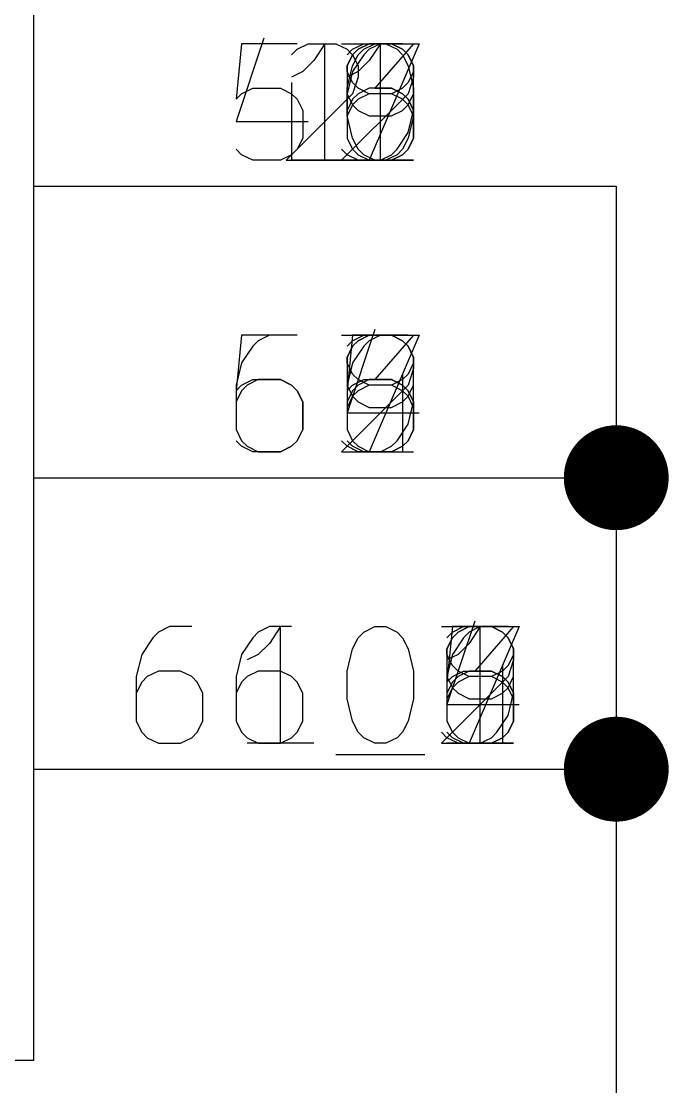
# Model space of a CAD drawing. Extents: x 0.4 to 11.3, y -7.9 to -0.4.
# Drawn here: x 6.1958 to 6.418, y -5.6089 to -5.2434 of the extents above; entities that cross this region are included whole.
import ezdxf

# ---------------------------------------------------------------- set-up
doc = ezdxf.new("R2010")
doc.units = 0
doc.header["$MEASUREMENT"] = 0
for name, color, linetype in [('GREEN3', 91, 'CONTINUOUS'), ('LYELLOW', 51, 'CONTINUOUS'), ('RED2', 1, 'CONTINUOUS'), ('RED3', 11, 'CONTINUOUS')]:
    doc.layers.add(name, color=color, linetype=linetype)

msp = doc.modelspace()

# ---------------------------------------------------------------- linework, layer by layer
at = {"layer": 'GREEN3', "linetype": 'CONTINUOUS'}
for p, q in [((6.4, -5.3), (6.4, -5.4)), ((6.4, -5.4), (6.4, -5.5)), ((6.4, -5.5), (6.4, -5.7))]:
    msp.add_line(p, q, dxfattribs=at)
at = {"layer": 'GREEN3', "const_width": 0.018}
for points in [[(6.391, -5.4, 1), (6.409, -5.4, 1)], [(6.391, -5.5, 1), (6.409, -5.5, 1)]]:
    msp.add_lwpolyline(points, format="xyb", close=True, dxfattribs=at)
at = {"layer": 'LYELLOW', "linetype": 'CONTINUOUS'}
for p, q in [((6.2, -2.5), (6.2, -5.6)), ((6.2, -5.6), (5.4, -5.6))]:
    msp.add_line(p, q, dxfattribs=at)
at = {"layer": 'RED2', "linetype": 'CONTINUOUS'}
for p, q in [((6.2, -2.5), (6.2, -5.6)), ((6.2, -5.3), (6.4, -5.3)), ((6.2, -5.3), (6.4, -5.3)), ((6.2, -5.3), (6.4, -5.3)), ((6.2, -5.3), (6.4, -5.3)), ((6.2, -5.3), (6.4, -5.3)), ((6.2, -5.3), (6.4, -5.3)), ((6.2, -5.3), (6.4, -5.3)), ((6.2, -5.3), (6.4, -5.3)), ((6.2, -5.3), (6.4, -5.3)), ((6.2, -5.3), (6.4, -5.3)), ((6.2, -5.3), (6.4, -5.3)), ((6.2, -5.3), (6.4, -5.3)), ((6.2, -5.4), (6.4, -5.4)), ((6.2, -5.4), (6.4, -5.4)), ((6.2, -5.4), (6.4, -5.4)), ((6.2, -5.4), (6.4, -5.4)), ((6.2, -5.4), (6.4, -5.4)), ((6.2, -5.4), (6.4, -5.4)), ((6.2, -5.4), (6.4, -5.4)), ((6.2, -5.4), (6.4, -5.4)), ((6.2, -5.4), (6.4, -5.4)), ((6.2, -5.4), (6.4, -5.4)), ((6.2, -5.5), (6.4, -5.5)), ((6.2, -5.5), (6.4, -5.5)), ((6.2, -5.5), (6.4, -5.5)), ((6.2, -5.5), (6.4, -5.5)), ((6.2, -5.5), (6.4, -5.5)), ((6.2, -5.5), (6.4, -5.5)), ((6.2, -5.5), (6.4, -5.5)), ((6.2, -5.5), (6.4, -5.5)), ((6.2, -5.5), (6.4, -5.5)), ((6.2, -5.5), (6.4, -5.5)), ((6.2, -5.6), (5.4, -5.6))]:
    msp.add_line(p, q, dxfattribs=at)
at = {"layer": 'RED3', "linetype": 'CONTINUOUS'}
for p, q in [((6.27905, -5.2492), (6.26952, -5.27777)), ((6.27905, -5.2492), (6.26952, -5.27777)), ((6.27905, -5.2492), (6.26952, -5.27777)), ((6.27905, -5.2492), (6.26952, -5.27777)), ((6.27905, -5.2492), (6.26952, -5.27777)), ((6.27905, -5.2492), (6.26952, -5.27777)), ((6.27143, -5.2511), (6.26952, -5.27015)), ((6.27143, -5.2511), (6.26952, -5.27015)), ((6.27143, -5.2511), (6.26952, -5.27015)), ((6.27143, -5.2511), (6.26952, -5.27015)), ((6.29048, -5.2511), (6.27143, -5.2511)), ((6.29048, -5.2511), (6.27143, -5.2511)), ((6.29048, -5.2511), (6.27143, -5.2511)), ((6.29048, -5.2511), (6.27143, -5.2511)), ((6.29048, -5.25301), (6.29428, -5.2511)), ((6.29428, -5.2511), (6.30381, -5.2511)), ((6.3, -5.2511), (6.29619, -5.25682)), ((6.3, -5.2911), (6.3, -5.2511)), ((6.30381, -5.2511), (6.30762, -5.25301)), ((6.30571, -5.2511), (6.33047, -5.2511)), ((6.30571, -5.2511), (6.33238, -5.2511)), ((6.30571, -5.2511), (6.33047, -5.2511)), ((6.30952, -5.25301), (6.31333, -5.2511)), ((6.30952, -5.25301), (6.31333, -5.2511)), ((6.31143, -5.25301), (6.31524, -5.2511)), ((6.31524, -5.2511), (6.31143, -5.25301)), ((6.31333, -5.2511), (6.32285, -5.2511)), ((6.31333, -5.25301), (6.31714, -5.2511)), ((6.31333, -5.2511), (6.32285, -5.2511)), ((6.31905, -5.2511), (6.31524, -5.25301)), ((6.33238, -5.2511), (6.31524, -5.2911)), ((6.31524, -5.2511), (6.32285, -5.2511)), ((6.32285, -5.2511), (6.31524, -5.2511)), ((6.31905, -5.2511), (6.31524, -5.25682)), ((6.33047, -5.2511), (6.31714, -5.26634)), ((6.31714, -5.2511), (6.32095, -5.2511)), ((6.33047, -5.2511), (6.31714, -5.26634)), ((6.32667, -5.2511), (6.31905, -5.2511)), ((6.31905, -5.2911), (6.31905, -5.2511)), ((6.32095, -5.2511), (6.32476, -5.25301)), ((6.32285, -5.2511), (6.32667, -5.25301)), ((6.32285, -5.2511), (6.32667, -5.25301)), ((6.32667, -5.25301), (6.32285, -5.2511)), ((6.32285, -5.2511), (6.32667, -5.25301)), ((6.28857, -5.25491), (6.29048, -5.25301)), ((6.30762, -5.25301), (6.30952, -5.25491)), ((6.30762, -5.25491), (6.30952, -5.25301)), ((6.30762, -5.25491), (6.30952, -5.25301)), ((6.30762, -5.25872), (6.30952, -5.25491)), ((6.30952, -5.25491), (6.30762, -5.25872)), ((6.30952, -5.25491), (6.31143, -5.25301)), ((6.31143, -5.25301), (6.30952, -5.25491)), ((6.30952, -5.25491), (6.31143, -5.25872)), ((6.31333, -5.25491), (6.30952, -5.26063)), ((6.30952, -5.25872), (6.31143, -5.25491)), ((6.31143, -5.25491), (6.31333, -5.25301)), ((6.31524, -5.25301), (6.31333, -5.25491)), ((6.32476, -5.25301), (6.32667, -5.25491)), ((6.32667, -5.25301), (6.32857, -5.25491)), ((6.32667, -5.25301), (6.32857, -5.25491)), ((6.32857, -5.25491), (6.32667, -5.25301)), ((6.32667, -5.25301), (6.32857, -5.25491)), ((6.32667, -5.25491), (6.32857, -5.25872)), ((6.32857, -5.25491), (6.33047, -5.25872)), ((6.32857, -5.25491), (6.33047, -5.25872)), ((6.33047, -5.25872), (6.32857, -5.25491)), ((6.32857, -5.25491), (6.33047, -5.25872)), ((6.29619, -5.25682), (6.29238, -5.26063)), ((6.30762, -5.26063), (6.30762, -5.25872)), ((6.30762, -5.25872), (6.30762, -5.26825)), ((6.30762, -5.26634), (6.30952, -5.25872)), ((6.31524, -5.25682), (6.31143, -5.26063)), ((6.31143, -5.25872), (6.31143, -5.26253)), ((6.32857, -5.25872), (6.33047, -5.26634)), ((6.33047, -5.25872), (6.33047, -5.26253)), ((6.33047, -5.25872), (6.33047, -5.26063)), ((6.33047, -5.27396), (6.33047, -5.25872)), ((6.33047, -5.25872), (6.33047, -5.26253)), ((6.29238, -5.26063), (6.28857, -5.26253)), ((6.30952, -5.26063), (6.30762, -5.26825)), ((6.30952, -5.26444), (6.30762, -5.26063)), ((6.31143, -5.26063), (6.30762, -5.26253)), ((6.31143, -5.26253), (6.30952, -5.26825)), ((6.33047, -5.26063), (6.32857, -5.26444)), ((6.33047, -5.26253), (6.32857, -5.26825)), ((6.33047, -5.26253), (6.32857, -5.26825)), ((6.27143, -5.26825), (6.27524, -5.26634)), ((6.27143, -5.26825), (6.27524, -5.26634)), ((6.27143, -5.26825), (6.27524, -5.26634)), ((6.27143, -5.26825), (6.27524, -5.26634)), ((6.27524, -5.26634), (6.28476, -5.26634)), ((6.27524, -5.26634), (6.28476, -5.26634)), ((6.27524, -5.26634), (6.28476, -5.26634)), ((6.27524, -5.26634), (6.28476, -5.26634)), ((6.28476, -5.26634), (6.28857, -5.26825)), ((6.28476, -5.26634), (6.28857, -5.26825)), ((6.28476, -5.26634), (6.28857, -5.26825)), ((6.28476, -5.26634), (6.28857, -5.26825)), ((6.28857, -5.26444), (6.28857, -5.2911)), ((6.28857, -5.26444), (6.28857, -5.2911)), ((6.28857, -5.26444), (6.28857, -5.2911)), ((6.28857, -5.26444), (6.28857, -5.2911)), ((6.28857, -5.26444), (6.28857, -5.2911)), ((6.28857, -5.26444), (6.28857, -5.2911)), ((6.30762, -5.27587), (6.30762, -5.26634)), ((6.31143, -5.26634), (6.30952, -5.26444)), ((6.31524, -5.26634), (6.31143, -5.26825)), ((6.31524, -5.26825), (6.31143, -5.26634)), ((6.32285, -5.26634), (6.31524, -5.26634)), ((6.31714, -5.26634), (6.32285, -5.26634)), ((6.31714, -5.26634), (6.32285, -5.26634)), ((6.32285, -5.26634), (6.32667, -5.26825)), ((6.32667, -5.26825), (6.32285, -5.26634)), ((6.32667, -5.26634), (6.32285, -5.26825)), ((6.32285, -5.26634), (6.32667, -5.26825)), ((6.32857, -5.26444), (6.32667, -5.26634)), ((6.33047, -5.26634), (6.33047, -5.27587)), ((6.26952, -5.27015), (6.27143, -5.26825)), ((6.26952, -5.27015), (6.27143, -5.26825)), ((6.26952, -5.27015), (6.27143, -5.26825)), ((6.26952, -5.27015), (6.27143, -5.26825)), ((6.30952, -5.26825), (6.28667, -5.2911)), ((6.28857, -5.26825), (6.29048, -5.27015)), ((6.28857, -5.26825), (6.29048, -5.27015)), ((6.28857, -5.26825), (6.29048, -5.27015)), ((6.28857, -5.26825), (6.29048, -5.27015)), ((6.29048, -5.27015), (6.29238, -5.27396)), ((6.29048, -5.27015), (6.29238, -5.27396)), ((6.29048, -5.27015), (6.29238, -5.27396)), ((6.29048, -5.27015), (6.29238, -5.27396)), ((6.32857, -5.26825), (6.30571, -5.2911)), ((6.32857, -5.26825), (6.30571, -5.2911)), ((6.30762, -5.26825), (6.30762, -5.28348)), ((6.30762, -5.26825), (6.30952, -5.27206)), ((6.30952, -5.27015), (6.30762, -5.27396)), ((6.31143, -5.26825), (6.30952, -5.27015)), ((6.31143, -5.27015), (6.30952, -5.27206)), ((6.31524, -5.26825), (6.31143, -5.27015)), ((6.32285, -5.26825), (6.31524, -5.26825)), ((6.32667, -5.27015), (6.32285, -5.26825)), ((6.32667, -5.26825), (6.32857, -5.27015)), ((6.32857, -5.27015), (6.32667, -5.26825)), ((6.32667, -5.26825), (6.32857, -5.27015)), ((6.32857, -5.27206), (6.32667, -5.27015)), ((6.32857, -5.27206), (6.33047, -5.26825)), ((6.32857, -5.27015), (6.33047, -5.27396)), ((6.33047, -5.27396), (6.32857, -5.27015)), ((6.32857, -5.27015), (6.33047, -5.27396)), ((6.29238, -5.27396), (6.29238, -5.28348)), ((6.29238, -5.27396), (6.29238, -5.28348)), ((6.29238, -5.27396), (6.29238, -5.28348)), ((6.29238, -5.27396), (6.29238, -5.28348)), ((6.30952, -5.27206), (6.30762, -5.27587)), ((6.30952, -5.27206), (6.31143, -5.27396)), ((6.31143, -5.27396), (6.31524, -5.27587)), ((6.32285, -5.27587), (6.32667, -5.27396)), ((6.32667, -5.27396), (6.32857, -5.27206)), ((6.33047, -5.27587), (6.32857, -5.27206)), ((6.32857, -5.28158), (6.33047, -5.27396)), ((6.33047, -5.27396), (6.33047, -5.28348)), ((6.33047, -5.28348), (6.33047, -5.27396)), ((6.33047, -5.27396), (6.33047, -5.28348)), ((6.26952, -5.27777), (6.29428, -5.27777)), ((6.26952, -5.27777), (6.29428, -5.27777)), ((6.26952, -5.27777), (6.29428, -5.27777)), ((6.26952, -5.27777), (6.29428, -5.27777)), ((6.26952, -5.27777), (6.29428, -5.27777)), ((6.26952, -5.27777), (6.29428, -5.27777)), ((6.30762, -5.27587), (6.30762, -5.28348)), ((6.30952, -5.28348), (6.30762, -5.27587)), ((6.31524, -5.27587), (6.32285, -5.27587)), ((6.33047, -5.27587), (6.32857, -5.28348)), ((6.33047, -5.28348), (6.33047, -5.27587)), ((6.32476, -5.2873), (6.32857, -5.28158)), ((6.29238, -5.28348), (6.29048, -5.2873)), ((6.29238, -5.28348), (6.29048, -5.2873)), ((6.29238, -5.28348), (6.29048, -5.2873)), ((6.29238, -5.28348), (6.29048, -5.2873)), ((6.30762, -5.28348), (6.30952, -5.2873)), ((6.30762, -5.28348), (6.30952, -5.2873)), ((6.31143, -5.2873), (6.30952, -5.28348)), ((6.32857, -5.28348), (6.32667, -5.2873)), ((6.33047, -5.28348), (6.32857, -5.2873)), ((6.32857, -5.2873), (6.33047, -5.28348)), ((6.32857, -5.2873), (6.33047, -5.28348)), ((6.33047, -5.28348), (6.32857, -5.2873)), ((6.27143, -5.2892), (6.26952, -5.2873)), ((6.27143, -5.2892), (6.26952, -5.2873)), ((6.27143, -5.2892), (6.26952, -5.2873)), ((6.27143, -5.2892), (6.26952, -5.2873)), ((6.29048, -5.2873), (6.28857, -5.2892)), ((6.29048, -5.2873), (6.28857, -5.2892)), ((6.29048, -5.2873), (6.28857, -5.2892)), ((6.29048, -5.2873), (6.28857, -5.2892)), ((6.30762, -5.2892), (6.30571, -5.2873)), ((6.30762, -5.2892), (6.30571, -5.2873)), ((6.30952, -5.2873), (6.31143, -5.2892)), ((6.30952, -5.2873), (6.31143, -5.2892)), ((6.31333, -5.2892), (6.31143, -5.2873)), ((6.32285, -5.2892), (6.32476, -5.2873)), ((6.32667, -5.2873), (6.32476, -5.2892)), ((6.32857, -5.2873), (6.32667, -5.2892)), ((6.32667, -5.2892), (6.32857, -5.2873)), ((6.32667, -5.2892), (6.32857, -5.2873)), ((6.32857, -5.2873), (6.32667, -5.2892)), ((6.27524, -5.2911), (6.27143, -5.2892)), ((6.27524, -5.2911), (6.27143, -5.2892)), ((6.27524, -5.2911), (6.27143, -5.2892)), ((6.27524, -5.2911), (6.27143, -5.2892)), ((6.28476, -5.2911), (6.27524, -5.2911)), ((6.28476, -5.2911), (6.27524, -5.2911)), ((6.28476, -5.2911), (6.27524, -5.2911)), ((6.28476, -5.2911), (6.27524, -5.2911)), ((6.28857, -5.2892), (6.28476, -5.2911)), ((6.28857, -5.2892), (6.28476, -5.2911)), ((6.28857, -5.2892), (6.28476, -5.2911)), ((6.28857, -5.2892), (6.28476, -5.2911)), ((6.28667, -5.2911), (6.31143, -5.2911)), ((6.31143, -5.2911), (6.28857, -5.2911)), ((6.30571, -5.2911), (6.33047, -5.2911)), ((6.30571, -5.2911), (6.33047, -5.2911)), ((6.31143, -5.2911), (6.30762, -5.2892)), ((6.31143, -5.2911), (6.30762, -5.2892)), ((6.33047, -5.2911), (6.30762, -5.2911)), ((6.31143, -5.2892), (6.31524, -5.2911)), ((6.31143, -5.2892), (6.31524, -5.2911)), ((6.32285, -5.2911), (6.31143, -5.2911)), ((6.31143, -5.2911), (6.31905, -5.2911)), ((6.32285, -5.2911), (6.31143, -5.2911)), ((6.31714, -5.2911), (6.31333, -5.2892)), ((6.31524, -5.2911), (6.32285, -5.2911)), ((6.31524, -5.2911), (6.32285, -5.2911)), ((6.32095, -5.2911), (6.31714, -5.2911)), ((6.31905, -5.2911), (6.32285, -5.2892)), ((6.32476, -5.2892), (6.32095, -5.2911)), ((6.32667, -5.2892), (6.32285, -5.2911)), ((6.32285, -5.2911), (6.32667, -5.2892)), ((6.32285, -5.2911), (6.32667, -5.2892)), ((6.32667, -5.2892), (6.32285, -5.2911)), ((6.27143, -5.3511), (6.26952, -5.37015)), ((6.27143, -5.3511), (6.26952, -5.37015)), ((6.27143, -5.3511), (6.26952, -5.37015)), ((6.27143, -5.3511), (6.26952, -5.37015)), ((6.27143, -5.3511), (6.26952, -5.37015)), ((6.27143, -5.3511), (6.26952, -5.37015)), ((6.29048, -5.3511), (6.27143, -5.3511)), ((6.29048, -5.3511), (6.27143, -5.3511)), ((6.29048, -5.3511), (6.27143, -5.3511)), ((6.29048, -5.3511), (6.27143, -5.3511)), ((6.29048, -5.3511), (6.27143, -5.3511)), ((6.29048, -5.3511), (6.27143, -5.3511)), ((6.28095, -5.3511), (6.27714, -5.35301)), ((6.28095, -5.3511), (6.27714, -5.35301)), ((6.28095, -5.3511), (6.27714, -5.35301)), ((6.28095, -5.3511), (6.27714, -5.35301)), ((6.28857, -5.3511), (6.28095, -5.3511)), ((6.28857, -5.3511), (6.28095, -5.3511)), ((6.28857, -5.3511), (6.28095, -5.3511)), ((6.28857, -5.3511), (6.28095, -5.3511)), ((6.30571, -5.3511), (6.33238, -5.3511)), ((6.30571, -5.3511), (6.33047, -5.3511)), ((6.31714, -5.3492), (6.30762, -5.37777)), ((6.31714, -5.3492), (6.30762, -5.37777)), ((6.30952, -5.3511), (6.30762, -5.37015)), ((6.30952, -5.3511), (6.30762, -5.37015)), ((6.32857, -5.3511), (6.30952, -5.3511)), ((6.30952, -5.35301), (6.31333, -5.3511)), ((6.32857, -5.3511), (6.30952, -5.3511)), ((6.31143, -5.35301), (6.31524, -5.3511)), ((6.31524, -5.3511), (6.31143, -5.35301)), ((6.31333, -5.3511), (6.32285, -5.3511)), ((6.31905, -5.3511), (6.31524, -5.35301)), ((6.33238, -5.3511), (6.31524, -5.3911)), ((6.31524, -5.3511), (6.32285, -5.3511)), ((6.32285, -5.3511), (6.31524, -5.3511)), ((6.33047, -5.3511), (6.31714, -5.36634)), ((6.32667, -5.3511), (6.31905, -5.3511)), ((6.32285, -5.3511), (6.32667, -5.35301)), ((6.32667, -5.35301), (6.32285, -5.3511)), ((6.32285, -5.3511), (6.32667, -5.35301)), ((6.27714, -5.35301), (6.27524, -5.35491)), ((6.27714, -5.35301), (6.27524, -5.35491)), ((6.27714, -5.35301), (6.27524, -5.35491)), ((6.27714, -5.35301), (6.27524, -5.35491)), ((6.30762, -5.35491), (6.30952, -5.35301)), ((6.30952, -5.35491), (6.31143, -5.35301)), ((6.31143, -5.35301), (6.30952, -5.35491)), ((6.31524, -5.35301), (6.31333, -5.35491)), ((6.32667, -5.35301), (6.32857, -5.35491)), ((6.32857, -5.35491), (6.32667, -5.35301)), ((6.32667, -5.35301), (6.32857, -5.35491)), ((6.27524, -5.35491), (6.27143, -5.36063)), ((6.27524, -5.35491), (6.27143, -5.36063)), ((6.27524, -5.35491), (6.27143, -5.36063)), ((6.27524, -5.35491), (6.27143, -5.36063)), ((6.30762, -5.35872), (6.30952, -5.35491)), ((6.30952, -5.35491), (6.30762, -5.35872)), ((6.31333, -5.35491), (6.30952, -5.36063)), ((6.32857, -5.35491), (6.33047, -5.35872)), ((6.33047, -5.35872), (6.32857, -5.35491)), ((6.32857, -5.35491), (6.33047, -5.35872)), ((6.27143, -5.36063), (6.26952, -5.36825)), ((6.27143, -5.36063), (6.26952, -5.36825)), ((6.27143, -5.36063), (6.26952, -5.36825)), ((6.27143, -5.36063), (6.26952, -5.36825)), ((6.30762, -5.36063), (6.30762, -5.35872)), ((6.30762, -5.35872), (6.30762, -5.36825)), ((6.30952, -5.36063), (6.30762, -5.36825)), ((6.30952, -5.36444), (6.30762, -5.36063)), ((6.33047, -5.36063), (6.32857, -5.36444)), ((6.33047, -5.35872), (6.33047, -5.36063)), ((6.33047, -5.37396), (6.33047, -5.35872)), ((6.33047, -5.35872), (6.33047, -5.36253)), ((6.31143, -5.36634), (6.30952, -5.36444)), ((6.32667, -5.36444), (6.32667, -5.3911)), ((6.32857, -5.36444), (6.32667, -5.36634)), ((6.32667, -5.36444), (6.32667, -5.3911)), ((6.33047, -5.36253), (6.32857, -5.36825)), ((6.26952, -5.37015), (6.27143, -5.36825)), ((6.26952, -5.37015), (6.27143, -5.36825)), ((6.26952, -5.37015), (6.27143, -5.36825)), ((6.26952, -5.37015), (6.27143, -5.36825)), ((6.26952, -5.37015), (6.27143, -5.36825)), ((6.26952, -5.37015), (6.27143, -5.36825)), ((6.26952, -5.36825), (6.26952, -5.38348)), ((6.26952, -5.36825), (6.26952, -5.38348)), ((6.26952, -5.36825), (6.26952, -5.38348)), ((6.26952, -5.36825), (6.26952, -5.38348)), ((6.27143, -5.36825), (6.27524, -5.36634)), ((6.27143, -5.36825), (6.27524, -5.36634)), ((6.27143, -5.36825), (6.27524, -5.36634)), ((6.27143, -5.36825), (6.27524, -5.36634)), ((6.27143, -5.36825), (6.27524, -5.36634)), ((6.27143, -5.36825), (6.27524, -5.36634)), ((6.27333, -5.36825), (6.27143, -5.37015)), ((6.27333, -5.36825), (6.27143, -5.37015)), ((6.27333, -5.36825), (6.27143, -5.37015)), ((6.27333, -5.36825), (6.27143, -5.37015)), ((6.27714, -5.36634), (6.27333, -5.36825)), ((6.27714, -5.36634), (6.27333, -5.36825)), ((6.27714, -5.36634), (6.27333, -5.36825)), ((6.27714, -5.36634), (6.27333, -5.36825)), ((6.27524, -5.36634), (6.28476, -5.36634)), ((6.27524, -5.36634), (6.28476, -5.36634)), ((6.27524, -5.36634), (6.28476, -5.36634)), ((6.27524, -5.36634), (6.28476, -5.36634)), ((6.27524, -5.36634), (6.28476, -5.36634)), ((6.27524, -5.36634), (6.28476, -5.36634)), ((6.28476, -5.36634), (6.27714, -5.36634)), ((6.28476, -5.36634), (6.27714, -5.36634)), ((6.28476, -5.36634), (6.27714, -5.36634)), ((6.28476, -5.36634), (6.27714, -5.36634)), ((6.28476, -5.36634), (6.28857, -5.36825)), ((6.28476, -5.36634), (6.28857, -5.36825)), ((6.28476, -5.36634), (6.28857, -5.36825)), ((6.28476, -5.36634), (6.28857, -5.36825)), ((6.28476, -5.36634), (6.28857, -5.36825)), ((6.28476, -5.36634), (6.28857, -5.36825)), ((6.28857, -5.36825), (6.28476, -5.36634)), ((6.28857, -5.36825), (6.28476, -5.36634)), ((6.28857, -5.36825), (6.28476, -5.36634)), ((6.28857, -5.36825), (6.28476, -5.36634)), ((6.28857, -5.36825), (6.29048, -5.37015)), ((6.28857, -5.36825), (6.29048, -5.37015)), ((6.28857, -5.36825), (6.29048, -5.37015)), ((6.28857, -5.36825), (6.29048, -5.37015)), ((6.28857, -5.36825), (6.29048, -5.37015)), ((6.28857, -5.36825), (6.29048, -5.37015)), ((6.29048, -5.37015), (6.28857, -5.36825)), ((6.29048, -5.37015), (6.28857, -5.36825)), ((6.29048, -5.37015), (6.28857, -5.36825)), ((6.29048, -5.37015), (6.28857, -5.36825)), ((6.32857, -5.36825), (6.30571, -5.3911)), ((6.30762, -5.37015), (6.30952, -5.36825)), ((6.30762, -5.36825), (6.30762, -5.38348)), ((6.30762, -5.36825), (6.30952, -5.37206)), ((6.30762, -5.37015), (6.30952, -5.36825)), ((6.30952, -5.36825), (6.31333, -5.36634)), ((6.30952, -5.36825), (6.31333, -5.36634)), ((6.31143, -5.36825), (6.30952, -5.37015)), ((6.31524, -5.36634), (6.31143, -5.36825)), ((6.31524, -5.36825), (6.31143, -5.36634)), ((6.31524, -5.36825), (6.31143, -5.37015)), ((6.31333, -5.36634), (6.32285, -5.36634)), ((6.31333, -5.36634), (6.32285, -5.36634)), ((6.32285, -5.36634), (6.31524, -5.36634)), ((6.32285, -5.36825), (6.31524, -5.36825)), ((6.31714, -5.36634), (6.32285, -5.36634)), ((6.32285, -5.36634), (6.32667, -5.36825)), ((6.32667, -5.36825), (6.32285, -5.36634)), ((6.32667, -5.36634), (6.32285, -5.36825)), ((6.32285, -5.36634), (6.32667, -5.36825)), ((6.32285, -5.36634), (6.32667, -5.36825)), ((6.32667, -5.37015), (6.32285, -5.36825)), ((6.32667, -5.36825), (6.32857, -5.37015)), ((6.32857, -5.37015), (6.32667, -5.36825)), ((6.32667, -5.36825), (6.32857, -5.37015)), ((6.32667, -5.36825), (6.32857, -5.37015)), ((6.32857, -5.37206), (6.33047, -5.36825)), ((6.27143, -5.37015), (6.26952, -5.37396)), ((6.27143, -5.37015), (6.26952, -5.37396)), ((6.27143, -5.37015), (6.26952, -5.37396)), ((6.27143, -5.37015), (6.26952, -5.37396)), ((6.29048, -5.37015), (6.29238, -5.37396)), ((6.29048, -5.37015), (6.29238, -5.37396)), ((6.29048, -5.37015), (6.29238, -5.37396)), ((6.29048, -5.37015), (6.29238, -5.37396)), ((6.29048, -5.37015), (6.29238, -5.37396)), ((6.29048, -5.37015), (6.29238, -5.37396)), ((6.29238, -5.37396), (6.29048, -5.37015)), ((6.29238, -5.37396), (6.29048, -5.37015)), ((6.29238, -5.37396), (6.29048, -5.37015)), ((6.29238, -5.37396), (6.29048, -5.37015)), ((6.30952, -5.37015), (6.30762, -5.37396)), ((6.30952, -5.37206), (6.30762, -5.37587)), ((6.31143, -5.37015), (6.30952, -5.37206)), ((6.30952, -5.37206), (6.31143, -5.37396)), ((6.32857, -5.37206), (6.32667, -5.37015)), ((6.32667, -5.37396), (6.32857, -5.37206)), ((6.32857, -5.37015), (6.33047, -5.37396)), ((6.33047, -5.37396), (6.32857, -5.37015)), ((6.32857, -5.37015), (6.33047, -5.37396)), ((6.32857, -5.37015), (6.33047, -5.37396)), ((6.33047, -5.37587), (6.32857, -5.37206)), ((6.29238, -5.37396), (6.29238, -5.38348)), ((6.29238, -5.37396), (6.29238, -5.38348)), ((6.29238, -5.37396), (6.29238, -5.38348)), ((6.29238, -5.37396), (6.29238, -5.38348)), ((6.29238, -5.37396), (6.29238, -5.38348)), ((6.29238, -5.37396), (6.29238, -5.38348)), ((6.29238, -5.38348), (6.29238, -5.37396)), ((6.29238, -5.38348), (6.29238, -5.37396)), ((6.29238, -5.38348), (6.29238, -5.37396)), ((6.29238, -5.38348), (6.29238, -5.37396)), ((6.30762, -5.37587), (6.30762, -5.38348)), ((6.31143, -5.37396), (6.31524, -5.37587)), ((6.31524, -5.37587), (6.32285, -5.37587)), ((6.32285, -5.37587), (6.32667, -5.37396)), ((6.32857, -5.38158), (6.33047, -5.37396)), ((6.33047, -5.37396), (6.33047, -5.38348)), ((6.33047, -5.38348), (6.33047, -5.37396)), ((6.33047, -5.37396), (6.33047, -5.38348)), ((6.33047, -5.37396), (6.33047, -5.38348)), ((6.33047, -5.38348), (6.33047, -5.37587)), ((6.30762, -5.37777), (6.33238, -5.37777)), ((6.30762, -5.37777), (6.33238, -5.37777)), ((6.26952, -5.38348), (6.27143, -5.3873)), ((6.26952, -5.38348), (6.27143, -5.3873)), ((6.26952, -5.38348), (6.27143, -5.3873)), ((6.26952, -5.38348), (6.27143, -5.3873)), ((6.29238, -5.38348), (6.29048, -5.3873)), ((6.29238, -5.38348), (6.29048, -5.3873)), ((6.29238, -5.38348), (6.29048, -5.3873)), ((6.29238, -5.38348), (6.29048, -5.3873)), ((6.29238, -5.38348), (6.29048, -5.3873)), ((6.29238, -5.38348), (6.29048, -5.3873)), ((6.29048, -5.3873), (6.29238, -5.38348)), ((6.29048, -5.3873), (6.29238, -5.38348)), ((6.29048, -5.3873), (6.29238, -5.38348)), ((6.29048, -5.3873), (6.29238, -5.38348)), ((6.30762, -5.38348), (6.30952, -5.3873)), ((6.30762, -5.38348), (6.30952, -5.3873)), ((6.32476, -5.3873), (6.32857, -5.38158)), ((6.33047, -5.38348), (6.32857, -5.3873)), ((6.32857, -5.3873), (6.33047, -5.38348)), ((6.32857, -5.3873), (6.33047, -5.38348)), ((6.33047, -5.38348), (6.32857, -5.3873)), ((6.33047, -5.38348), (6.32857, -5.3873)), ((6.27143, -5.3892), (6.26952, -5.3873)), ((6.27143, -5.3892), (6.26952, -5.3873)), ((6.27143, -5.3892), (6.26952, -5.3873)), ((6.27143, -5.3892), (6.26952, -5.3873)), ((6.27143, -5.3892), (6.26952, -5.3873)), ((6.27143, -5.3892), (6.26952, -5.3873)), ((6.27143, -5.3873), (6.27333, -5.3892)), ((6.27143, -5.3873), (6.27333, -5.3892)), ((6.27143, -5.3873), (6.27333, -5.3892)), ((6.27143, -5.3873), (6.27333, -5.3892)), ((6.29048, -5.3873), (6.28857, -5.3892)), ((6.29048, -5.3873), (6.28857, -5.3892)), ((6.29048, -5.3873), (6.28857, -5.3892)), ((6.29048, -5.3873), (6.28857, -5.3892)), ((6.29048, -5.3873), (6.28857, -5.3892)), ((6.29048, -5.3873), (6.28857, -5.3892)), ((6.28857, -5.3892), (6.29048, -5.3873)), ((6.28857, -5.3892), (6.29048, -5.3873)), ((6.28857, -5.3892), (6.29048, -5.3873)), ((6.28857, -5.3892), (6.29048, -5.3873)), ((6.30762, -5.3892), (6.30571, -5.3873)), ((6.30952, -5.3892), (6.30762, -5.3873)), ((6.30952, -5.3892), (6.30762, -5.3873)), ((6.30952, -5.3873), (6.31143, -5.3892)), ((6.30952, -5.3873), (6.31143, -5.3892)), ((6.32285, -5.3892), (6.32476, -5.3873)), ((6.32857, -5.3873), (6.32667, -5.3892)), ((6.32667, -5.3892), (6.32857, -5.3873)), ((6.32667, -5.3892), (6.32857, -5.3873)), ((6.32857, -5.3873), (6.32667, -5.3892)), ((6.32857, -5.3873), (6.32667, -5.3892)), ((6.27524, -5.3911), (6.27143, -5.3892)), ((6.27524, -5.3911), (6.27143, -5.3892)), ((6.27524, -5.3911), (6.27143, -5.3892)), ((6.27524, -5.3911), (6.27143, -5.3892)), ((6.27524, -5.3911), (6.27143, -5.3892)), ((6.27524, -5.3911), (6.27143, -5.3892)), ((6.27333, -5.3892), (6.27714, -5.3911)), ((6.27333, -5.3892), (6.27714, -5.3911)), ((6.27333, -5.3892), (6.27714, -5.3911)), ((6.27333, -5.3892), (6.27714, -5.3911)), ((6.28476, -5.3911), (6.27524, -5.3911)), ((6.28476, -5.3911), (6.27524, -5.3911)), ((6.28476, -5.3911), (6.27524, -5.3911)), ((6.28476, -5.3911), (6.27524, -5.3911)), ((6.28476, -5.3911), (6.27524, -5.3911)), ((6.28476, -5.3911), (6.27524, -5.3911)), ((6.27714, -5.3911), (6.28476, -5.3911)), ((6.27714, -5.3911), (6.28476, -5.3911)), ((6.27714, -5.3911), (6.28476, -5.3911)), ((6.27714, -5.3911), (6.28476, -5.3911)), ((6.28857, -5.3892), (6.28476, -5.3911)), ((6.28857, -5.3892), (6.28476, -5.3911)), ((6.28857, -5.3892), (6.28476, -5.3911)), ((6.28857, -5.3892), (6.28476, -5.3911)), ((6.28857, -5.3892), (6.28476, -5.3911)), ((6.28857, -5.3892), (6.28476, -5.3911)), ((6.28476, -5.3911), (6.28857, -5.3892)), ((6.28476, -5.3911), (6.28857, -5.3892)), ((6.28476, -5.3911), (6.28857, -5.3892)), ((6.28476, -5.3911), (6.28857, -5.3892)), ((6.30571, -5.3911), (6.33047, -5.3911)), ((6.31143, -5.3911), (6.30762, -5.3892)), ((6.31333, -5.3911), (6.30952, -5.3892)), ((6.31333, -5.3911), (6.30952, -5.3892)), ((6.31143, -5.3892), (6.31524, -5.3911)), ((6.31143, -5.3892), (6.31524, -5.3911)), ((6.31143, -5.3911), (6.31905, -5.3911)), ((6.32285, -5.3911), (6.31143, -5.3911)), ((6.32285, -5.3911), (6.31333, -5.3911)), ((6.32285, -5.3911), (6.31333, -5.3911)), ((6.31524, -5.3911), (6.32285, -5.3911)), ((6.31524, -5.3911), (6.32285, -5.3911)), ((6.31905, -5.3911), (6.32285, -5.3892)), ((6.32667, -5.3892), (6.32285, -5.3911)), ((6.32285, -5.3911), (6.32667, -5.3892)), ((6.32285, -5.3911), (6.32667, -5.3892)), ((6.32667, -5.3892), (6.32285, -5.3911)), ((6.32667, -5.3892), (6.32285, -5.3911)), ((6.35143, -5.4492), (6.34191, -5.47777)), ((6.24286, -5.45301), (6.24095, -5.45491)), ((6.24286, -5.45301), (6.24095, -5.45491)), ((6.24286, -5.45301), (6.24095, -5.45491)), ((6.24286, -5.45301), (6.24095, -5.45491)), ((6.24286, -5.45301), (6.24095, -5.45491)), ((6.24286, -5.45301), (6.24095, -5.45491)), ((6.24286, -5.45301), (6.24095, -5.45491)), ((6.24286, -5.45301), (6.24095, -5.45491)), ((6.24286, -5.45301), (6.24095, -5.45491)), ((6.24667, -5.4511), (6.24286, -5.45301)), ((6.24667, -5.4511), (6.24286, -5.45301)), ((6.24667, -5.4511), (6.24286, -5.45301)), ((6.24667, -5.4511), (6.24286, -5.45301)), ((6.24667, -5.4511), (6.24286, -5.45301)), ((6.24667, -5.4511), (6.24286, -5.45301)), ((6.24667, -5.4511), (6.24286, -5.45301)), ((6.24667, -5.4511), (6.24286, -5.45301)), ((6.24667, -5.4511), (6.24286, -5.45301)), ((6.25429, -5.4511), (6.24667, -5.4511)), ((6.25429, -5.4511), (6.24667, -5.4511)), ((6.25429, -5.4511), (6.24667, -5.4511)), ((6.25429, -5.4511), (6.24667, -5.4511)), ((6.25429, -5.4511), (6.24667, -5.4511)), ((6.25429, -5.4511), (6.24667, -5.4511)), ((6.25429, -5.4511), (6.24667, -5.4511)), ((6.25429, -5.4511), (6.24667, -5.4511)), ((6.25429, -5.4511), (6.24667, -5.4511)), ((6.27714, -5.45301), (6.27524, -5.45491)), ((6.28095, -5.4511), (6.27714, -5.45301)), ((6.28857, -5.4511), (6.28095, -5.4511)), ((6.28476, -5.4511), (6.28095, -5.45682)), ((6.28476, -5.4511), (6.28095, -5.45682)), ((6.28476, -5.4511), (6.28095, -5.45682)), ((6.28476, -5.4511), (6.28095, -5.45682)), ((6.28476, -5.4511), (6.28095, -5.45682)), ((6.28476, -5.4511), (6.28095, -5.45682)), ((6.28476, -5.4511), (6.28095, -5.45682)), ((6.28476, -5.4511), (6.28095, -5.45682)), ((6.28476, -5.4511), (6.28095, -5.45682)), ((6.28476, -5.4911), (6.28476, -5.4511)), ((6.28476, -5.4911), (6.28476, -5.4511)), ((6.28476, -5.4911), (6.28476, -5.4511)), ((6.28476, -5.4911), (6.28476, -5.4511)), ((6.28476, -5.4911), (6.28476, -5.4511)), ((6.28476, -5.4911), (6.28476, -5.4511)), ((6.28476, -5.4911), (6.28476, -5.4511)), ((6.28476, -5.4911), (6.28476, -5.4511)), ((6.28476, -5.4911), (6.28476, -5.4511)), ((6.31143, -5.45491), (6.31333, -5.45301)), ((6.31333, -5.45301), (6.31714, -5.4511)), ((6.31714, -5.4511), (6.32095, -5.4511)), ((6.32095, -5.4511), (6.32476, -5.45301)), ((6.32476, -5.45301), (6.32667, -5.45491)), ((6.34, -5.4511), (6.36476, -5.4511)), ((6.34, -5.4511), (6.36667, -5.4511)), ((6.34381, -5.4511), (6.34191, -5.47015)), ((6.34191, -5.45491), (6.34381, -5.45301)), ((6.34381, -5.45301), (6.34762, -5.4511)), ((6.36286, -5.4511), (6.34381, -5.4511)), ((6.34381, -5.45491), (6.34571, -5.45301)), ((6.34571, -5.45301), (6.34381, -5.45491)), ((6.34571, -5.45301), (6.34952, -5.4511)), ((6.34952, -5.4511), (6.34571, -5.45301)), ((6.34762, -5.4511), (6.35714, -5.4511)), ((6.34952, -5.45301), (6.34762, -5.45491)), ((6.35333, -5.4511), (6.34952, -5.45682)), ((6.35333, -5.4511), (6.34952, -5.45301)), ((6.36667, -5.4511), (6.34952, -5.4911)), ((6.34952, -5.4511), (6.35714, -5.4511)), ((6.35714, -5.4511), (6.34952, -5.4511)), ((6.36476, -5.4511), (6.35143, -5.46634)), ((6.35333, -5.4911), (6.35333, -5.4511)), ((6.36095, -5.4511), (6.35333, -5.4511)), ((6.35714, -5.4511), (6.36095, -5.45301)), ((6.35714, -5.4511), (6.36095, -5.45301)), ((6.36095, -5.45301), (6.35714, -5.4511)), ((6.36095, -5.45301), (6.36286, -5.45491)), ((6.36095, -5.45301), (6.36286, -5.45491)), ((6.36286, -5.45491), (6.36095, -5.45301)), ((6.24095, -5.45491), (6.23715, -5.46063)), ((6.24095, -5.45491), (6.23715, -5.46063)), ((6.24095, -5.45491), (6.23715, -5.46063)), ((6.24095, -5.45491), (6.23715, -5.46063)), ((6.24095, -5.45491), (6.23715, -5.46063)), ((6.24095, -5.45491), (6.23715, -5.46063)), ((6.24095, -5.45491), (6.23715, -5.46063)), ((6.24095, -5.45491), (6.23715, -5.46063)), ((6.24095, -5.45491), (6.23715, -5.46063)), ((6.27524, -5.45491), (6.27143, -5.46063)), ((6.28095, -5.45682), (6.27714, -5.46063)), ((6.28095, -5.45682), (6.27714, -5.46063)), ((6.28095, -5.45682), (6.27714, -5.46063)), ((6.28095, -5.45682), (6.27714, -5.46063)), ((6.28095, -5.45682), (6.27714, -5.46063)), ((6.28095, -5.45682), (6.27714, -5.46063)), ((6.28095, -5.45682), (6.27714, -5.46063)), ((6.28095, -5.45682), (6.27714, -5.46063)), ((6.28095, -5.45682), (6.27714, -5.46063)), ((6.30952, -5.45872), (6.31143, -5.45491)), ((6.32667, -5.45491), (6.32857, -5.45872)), ((6.34191, -5.45872), (6.34381, -5.45491)), ((6.34381, -5.45491), (6.34191, -5.45872)), ((6.34762, -5.45491), (6.34381, -5.46063)), ((6.34952, -5.45682), (6.34571, -5.46063)), ((6.36286, -5.45491), (6.36476, -5.45872)), ((6.36286, -5.45491), (6.36476, -5.45872)), ((6.36476, -5.45872), (6.36286, -5.45491)), ((6.23715, -5.46063), (6.23524, -5.46825)), ((6.23715, -5.46063), (6.23524, -5.46825)), ((6.23715, -5.46063), (6.23524, -5.46825)), ((6.23715, -5.46063), (6.23524, -5.46825)), ((6.23715, -5.46063), (6.23524, -5.46825)), ((6.23715, -5.46063), (6.23524, -5.46825)), ((6.23715, -5.46063), (6.23524, -5.46825)), ((6.23715, -5.46063), (6.23524, -5.46825)), ((6.23715, -5.46063), (6.23524, -5.46825)), ((6.27143, -5.46063), (6.26952, -5.46825)), ((6.27714, -5.46063), (6.27333, -5.46253)), ((6.27714, -5.46063), (6.27333, -5.46253)), ((6.27714, -5.46063), (6.27333, -5.46253)), ((6.27714, -5.46063), (6.27333, -5.46253)), ((6.27714, -5.46063), (6.27333, -5.46253)), ((6.27714, -5.46063), (6.27333, -5.46253)), ((6.27714, -5.46063), (6.27333, -5.46253)), ((6.27714, -5.46063), (6.27333, -5.46253)), ((6.27714, -5.46063), (6.27333, -5.46253)), ((6.30762, -5.46634), (6.30952, -5.45872)), ((6.32857, -5.45872), (6.33047, -5.46634)), ((6.34191, -5.46063), (6.34191, -5.45872)), ((6.34191, -5.45872), (6.34191, -5.46825)), ((6.34571, -5.46063), (6.34191, -5.46253)), ((6.34381, -5.46063), (6.34191, -5.46825)), ((6.34381, -5.46444), (6.34191, -5.46063)), ((6.36476, -5.46063), (6.36286, -5.46444)), ((6.36476, -5.45872), (6.36476, -5.46253)), ((6.36476, -5.45872), (6.36476, -5.46063)), ((6.36476, -5.47396), (6.36476, -5.45872)), ((6.34571, -5.46634), (6.34381, -5.46444)), ((6.36095, -5.46444), (6.36095, -5.4911)), ((6.36286, -5.46444), (6.36095, -5.46634)), ((6.36476, -5.46253), (6.36286, -5.46825)), ((6.24286, -5.46634), (6.23905, -5.46825)), ((6.24286, -5.46634), (6.23905, -5.46825)), ((6.24286, -5.46634), (6.23905, -5.46825)), ((6.24286, -5.46634), (6.23905, -5.46825)), ((6.24286, -5.46634), (6.23905, -5.46825)), ((6.24286, -5.46634), (6.23905, -5.46825)), ((6.24286, -5.46634), (6.23905, -5.46825)), ((6.24286, -5.46634), (6.23905, -5.46825)), ((6.24286, -5.46634), (6.23905, -5.46825)), ((6.25048, -5.46634), (6.24286, -5.46634)), ((6.25048, -5.46634), (6.24286, -5.46634)), ((6.25048, -5.46634), (6.24286, -5.46634)), ((6.25048, -5.46634), (6.24286, -5.46634)), ((6.25048, -5.46634), (6.24286, -5.46634)), ((6.25048, -5.46634), (6.24286, -5.46634)), ((6.25048, -5.46634), (6.24286, -5.46634)), ((6.25048, -5.46634), (6.24286, -5.46634)), ((6.25048, -5.46634), (6.24286, -5.46634)), ((6.25429, -5.46825), (6.25048, -5.46634)), ((6.25429, -5.46825), (6.25048, -5.46634)), ((6.25429, -5.46825), (6.25048, -5.46634)), ((6.25429, -5.46825), (6.25048, -5.46634)), ((6.25429, -5.46825), (6.25048, -5.46634)), ((6.25429, -5.46825), (6.25048, -5.46634)), ((6.25429, -5.46825), (6.25048, -5.46634)), ((6.25429, -5.46825), (6.25048, -5.46634)), ((6.25429, -5.46825), (6.25048, -5.46634)), ((6.27714, -5.46634), (6.27333, -5.46825)), ((6.28476, -5.46634), (6.27714, -5.46634)), ((6.28857, -5.46825), (6.28476, -5.46634)), ((6.30762, -5.47587), (6.30762, -5.46634)), ((6.33047, -5.46634), (6.33047, -5.47587)), ((6.34381, -5.46825), (6.34762, -5.46634)), ((6.34952, -5.46634), (6.34571, -5.46825)), ((6.34952, -5.46825), (6.34571, -5.46634)), ((6.34762, -5.46634), (6.35714, -5.46634)), ((6.35714, -5.46634), (6.34952, -5.46634)), ((6.35143, -5.46634), (6.35714, -5.46634)), ((6.35714, -5.46634), (6.36095, -5.46825)), ((6.35714, -5.46634), (6.36095, -5.46825)), ((6.36095, -5.46825), (6.35714, -5.46634)), ((6.36095, -5.46634), (6.35714, -5.46825)), ((6.23524, -5.46825), (6.23524, -5.48348)), ((6.23524, -5.46825), (6.23524, -5.48348)), ((6.23524, -5.46825), (6.23524, -5.48348)), ((6.23524, -5.46825), (6.23524, -5.48348)), ((6.23524, -5.46825), (6.23524, -5.48348)), ((6.23524, -5.46825), (6.23524, -5.48348)), ((6.23524, -5.46825), (6.23524, -5.48348)), ((6.23524, -5.46825), (6.23524, -5.48348)), ((6.23524, -5.46825), (6.23524, -5.48348)), ((6.23715, -5.47015), (6.23524, -5.47396)), ((6.23715, -5.47015), (6.23524, -5.47396)), ((6.23715, -5.47015), (6.23524, -5.47396)), ((6.23715, -5.47015), (6.23524, -5.47396)), ((6.23715, -5.47015), (6.23524, -5.47396)), ((6.23715, -5.47015), (6.23524, -5.47396)), ((6.23715, -5.47015), (6.23524, -5.47396)), ((6.23715, -5.47015), (6.23524, -5.47396)), ((6.23715, -5.47015), (6.23524, -5.47396)), ((6.23905, -5.46825), (6.23715, -5.47015)), ((6.23905, -5.46825), (6.23715, -5.47015)), ((6.23905, -5.46825), (6.23715, -5.47015)), ((6.23905, -5.46825), (6.23715, -5.47015)), ((6.23905, -5.46825), (6.23715, -5.47015)), ((6.23905, -5.46825), (6.23715, -5.47015)), ((6.23905, -5.46825), (6.23715, -5.47015)), ((6.23905, -5.46825), (6.23715, -5.47015)), ((6.23905, -5.46825), (6.23715, -5.47015)), ((6.25619, -5.47015), (6.25429, -5.46825)), ((6.25619, -5.47015), (6.25429, -5.46825)), ((6.25619, -5.47015), (6.25429, -5.46825)), ((6.25619, -5.47015), (6.25429, -5.46825)), ((6.25619, -5.47015), (6.25429, -5.46825)), ((6.25619, -5.47015), (6.25429, -5.46825)), ((6.25619, -5.47015), (6.25429, -5.46825)), ((6.25619, -5.47015), (6.25429, -5.46825)), ((6.25619, -5.47015), (6.25429, -5.46825)), ((6.25809, -5.47396), (6.25619, -5.47015)), ((6.25809, -5.47396), (6.25619, -5.47015)), ((6.25809, -5.47396), (6.25619, -5.47015)), ((6.25809, -5.47396), (6.25619, -5.47015)), ((6.25809, -5.47396), (6.25619, -5.47015)), ((6.25809, -5.47396), (6.25619, -5.47015)), ((6.25809, -5.47396), (6.25619, -5.47015)), ((6.25809, -5.47396), (6.25619, -5.47015)), ((6.25809, -5.47396), (6.25619, -5.47015)), ((6.26952, -5.46825), (6.26952, -5.48348)), ((6.27143, -5.47015), (6.26952, -5.47396)), ((6.27333, -5.46825), (6.27143, -5.47015)), ((6.29048, -5.47015), (6.28857, -5.46825)), ((6.29238, -5.47396), (6.29048, -5.47015)), ((6.36286, -5.46825), (6.34, -5.4911)), ((6.34191, -5.47015), (6.34381, -5.46825)), ((6.34191, -5.46825), (6.34191, -5.48348)), ((6.34191, -5.46825), (6.34381, -5.47206)), ((6.34381, -5.47015), (6.34191, -5.47396)), ((6.34571, -5.46825), (6.34381, -5.47015)), ((6.34571, -5.47015), (6.34381, -5.47206)), ((6.34952, -5.46825), (6.34571, -5.47015)), ((6.35714, -5.46825), (6.34952, -5.46825)), ((6.36095, -5.47015), (6.35714, -5.46825)), ((6.36095, -5.46825), (6.36286, -5.47015)), ((6.36095, -5.46825), (6.36286, -5.47015)), ((6.36286, -5.47015), (6.36095, -5.46825)), ((6.36286, -5.47206), (6.36095, -5.47015)), ((6.36286, -5.47206), (6.36476, -5.46825)), ((6.36286, -5.47015), (6.36476, -5.47396)), ((6.36286, -5.47015), (6.36476, -5.47396)), ((6.36476, -5.47396), (6.36286, -5.47015)), ((6.25809, -5.48348), (6.25809, -5.47396)), ((6.25809, -5.48348), (6.25809, -5.47396)), ((6.25809, -5.48348), (6.25809, -5.47396)), ((6.25809, -5.48348), (6.25809, -5.47396)), ((6.25809, -5.48348), (6.25809, -5.47396)), ((6.25809, -5.48348), (6.25809, -5.47396)), ((6.25809, -5.48348), (6.25809, -5.47396)), ((6.25809, -5.48348), (6.25809, -5.47396)), ((6.25809, -5.48348), (6.25809, -5.47396)), ((6.29238, -5.48348), (6.29238, -5.47396)), ((6.34381, -5.47206), (6.34191, -5.47587)), ((6.34381, -5.47206), (6.34571, -5.47396)), ((6.34571, -5.47396), (6.34952, -5.47587)), ((6.35714, -5.47587), (6.36095, -5.47396)), ((6.36095, -5.47396), (6.36286, -5.47206)), ((6.36476, -5.47587), (6.36286, -5.47206)), ((6.36286, -5.48158), (6.36476, -5.47396)), ((6.36476, -5.47396), (6.36476, -5.48348)), ((6.36476, -5.47396), (6.36476, -5.48348)), ((6.36476, -5.48348), (6.36476, -5.47396)), ((6.30952, -5.48348), (6.30762, -5.47587)), ((6.33047, -5.47587), (6.32857, -5.48348)), ((6.34191, -5.47587), (6.34191, -5.48348)), ((6.34191, -5.47777), (6.36667, -5.47777)), ((6.34952, -5.47587), (6.35714, -5.47587)), ((6.36476, -5.48348), (6.36476, -5.47587)), ((6.35905, -5.4873), (6.36286, -5.48158)), ((6.23524, -5.48348), (6.23715, -5.4873)), ((6.23524, -5.48348), (6.23715, -5.4873)), ((6.23524, -5.48348), (6.23715, -5.4873)), ((6.23524, -5.48348), (6.23715, -5.4873)), ((6.23524, -5.48348), (6.23715, -5.4873)), ((6.23524, -5.48348), (6.23715, -5.4873)), ((6.23524, -5.48348), (6.23715, -5.4873)), ((6.23524, -5.48348), (6.23715, -5.4873)), ((6.23524, -5.48348), (6.23715, -5.4873)), ((6.25619, -5.4873), (6.25809, -5.48348)), ((6.25619, -5.4873), (6.25809, -5.48348)), ((6.25619, -5.4873), (6.25809, -5.48348)), ((6.25619, -5.4873), (6.25809, -5.48348)), ((6.25619, -5.4873), (6.25809, -5.48348)), ((6.25619, -5.4873), (6.25809, -5.48348)), ((6.25619, -5.4873), (6.25809, -5.48348)), ((6.25619, -5.4873), (6.25809, -5.48348)), ((6.25619, -5.4873), (6.25809, -5.48348)), ((6.26952, -5.48348), (6.27143, -5.4873)), ((6.29048, -5.4873), (6.29238, -5.48348)), ((6.31143, -5.4873), (6.30952, -5.48348)), ((6.32857, -5.48348), (6.32667, -5.4873)), ((6.34191, -5.48348), (6.34381, -5.4873)), ((6.34191, -5.48348), (6.34381, -5.4873)), ((6.36476, -5.48348), (6.36286, -5.4873)), ((6.36476, -5.48348), (6.36286, -5.4873)), ((6.36286, -5.4873), (6.36476, -5.48348)), ((6.36286, -5.4873), (6.36476, -5.48348)), ((6.23715, -5.4873), (6.23905, -5.4892)), ((6.23715, -5.4873), (6.23905, -5.4892)), ((6.23715, -5.4873), (6.23905, -5.4892)), ((6.23715, -5.4873), (6.23905, -5.4892)), ((6.23715, -5.4873), (6.23905, -5.4892)), ((6.23715, -5.4873), (6.23905, -5.4892)), ((6.23715, -5.4873), (6.23905, -5.4892)), ((6.23715, -5.4873), (6.23905, -5.4892)), ((6.23715, -5.4873), (6.23905, -5.4892)), ((6.23905, -5.4892), (6.24286, -5.4911)), ((6.23905, -5.4892), (6.24286, -5.4911)), ((6.23905, -5.4892), (6.24286, -5.4911)), ((6.23905, -5.4892), (6.24286, -5.4911)), ((6.23905, -5.4892), (6.24286, -5.4911)), ((6.23905, -5.4892), (6.24286, -5.4911)), ((6.23905, -5.4892), (6.24286, -5.4911)), ((6.23905, -5.4892), (6.24286, -5.4911)), ((6.23905, -5.4892), (6.24286, -5.4911)), ((6.25048, -5.4911), (6.25429, -5.4892)), ((6.25048, -5.4911), (6.25429, -5.4892)), ((6.25048, -5.4911), (6.25429, -5.4892)), ((6.25048, -5.4911), (6.25429, -5.4892)), ((6.25048, -5.4911), (6.25429, -5.4892)), ((6.25048, -5.4911), (6.25429, -5.4892)), ((6.25048, -5.4911), (6.25429, -5.4892)), ((6.25048, -5.4911), (6.25429, -5.4892)), ((6.25048, -5.4911), (6.25429, -5.4892)), ((6.25429, -5.4892), (6.25619, -5.4873)), ((6.25429, -5.4892), (6.25619, -5.4873)), ((6.25429, -5.4892), (6.25619, -5.4873)), ((6.25429, -5.4892), (6.25619, -5.4873)), ((6.25429, -5.4892), (6.25619, -5.4873)), ((6.25429, -5.4892), (6.25619, -5.4873)), ((6.25429, -5.4892), (6.25619, -5.4873)), ((6.25429, -5.4892), (6.25619, -5.4873)), ((6.25429, -5.4892), (6.25619, -5.4873)), ((6.27143, -5.4873), (6.27333, -5.4892)), ((6.27333, -5.4892), (6.27714, -5.4911)), ((6.28476, -5.4911), (6.28857, -5.4892)), ((6.28857, -5.4892), (6.29048, -5.4873)), ((6.31333, -5.4892), (6.31143, -5.4873)), ((6.31714, -5.4911), (6.31333, -5.4892)), ((6.32476, -5.4892), (6.32095, -5.4911)), ((6.32667, -5.4873), (6.32476, -5.4892)), ((6.34191, -5.4892), (6.34, -5.4873)), ((6.34381, -5.4892), (6.34191, -5.4873)), ((6.34571, -5.4911), (6.34191, -5.4892)), ((6.34381, -5.4873), (6.34571, -5.4892)), ((6.34381, -5.4873), (6.34571, -5.4892)), ((6.34762, -5.4911), (6.34381, -5.4892)), ((6.34571, -5.4892), (6.34952, -5.4911)), ((6.34571, -5.4892), (6.34952, -5.4911)), ((6.35333, -5.4911), (6.35714, -5.4892)), ((6.35714, -5.4892), (6.35905, -5.4873)), ((6.36095, -5.4892), (6.35714, -5.4911)), ((6.36095, -5.4892), (6.35714, -5.4911)), ((6.35714, -5.4911), (6.36095, -5.4892)), ((6.35714, -5.4911), (6.36095, -5.4892)), ((6.36286, -5.4873), (6.36095, -5.4892)), ((6.36286, -5.4873), (6.36095, -5.4892)), ((6.36095, -5.4892), (6.36286, -5.4873)), ((6.36095, -5.4892), (6.36286, -5.4873)), ((6.24286, -5.4911), (6.25048, -5.4911)), ((6.24286, -5.4911), (6.25048, -5.4911)), ((6.24286, -5.4911), (6.25048, -5.4911)), ((6.24286, -5.4911), (6.25048, -5.4911)), ((6.24286, -5.4911), (6.25048, -5.4911)), ((6.24286, -5.4911), (6.25048, -5.4911)), ((6.24286, -5.4911), (6.25048, -5.4911)), ((6.24286, -5.4911), (6.25048, -5.4911)), ((6.24286, -5.4911), (6.25048, -5.4911)), ((6.29619, -5.4911), (6.27333, -5.4911)), ((6.29619, -5.4911), (6.27333, -5.4911)), ((6.29619, -5.4911), (6.27333, -5.4911)), ((6.29619, -5.4911), (6.27333, -5.4911)), ((6.29619, -5.4911), (6.27333, -5.4911)), ((6.29619, -5.4911), (6.27333, -5.4911)), ((6.29619, -5.4911), (6.27333, -5.4911)), ((6.29619, -5.4911), (6.27333, -5.4911)), ((6.29619, -5.4911), (6.27333, -5.4911)), ((6.27714, -5.4911), (6.28476, -5.4911)), ((6.32095, -5.4911), (6.31714, -5.4911)), ((6.34, -5.4911), (6.36476, -5.4911)), ((6.36476, -5.4911), (6.34191, -5.4911)), ((6.35714, -5.4911), (6.34571, -5.4911)), ((6.34571, -5.4911), (6.35333, -5.4911)), ((6.35714, -5.4911), (6.34762, -5.4911)), ((6.34952, -5.4911), (6.35714, -5.4911)), ((6.34952, -5.4911), (6.35714, -5.4911)), ((6.30381, -5.49491), (6.33428, -5.49491)), ((6.30381, -5.49491), (6.33428, -5.49491)), ((6.30381, -5.49491), (6.33428, -5.49491)), ((6.30381, -5.49491), (6.33428, -5.49491)), ((6.30381, -5.49491), (6.33428, -5.49491)), ((6.30381, -5.49491), (6.33428, -5.49491)), ((6.30381, -5.49491), (6.33428, -5.49491)), ((6.30381, -5.49491), (6.33428, -5.49491)), ((6.30381, -5.49491), (6.33428, -5.49491))]:
    msp.add_line(p, q, dxfattribs=at)

doc.saveas('drawing.dxf')
